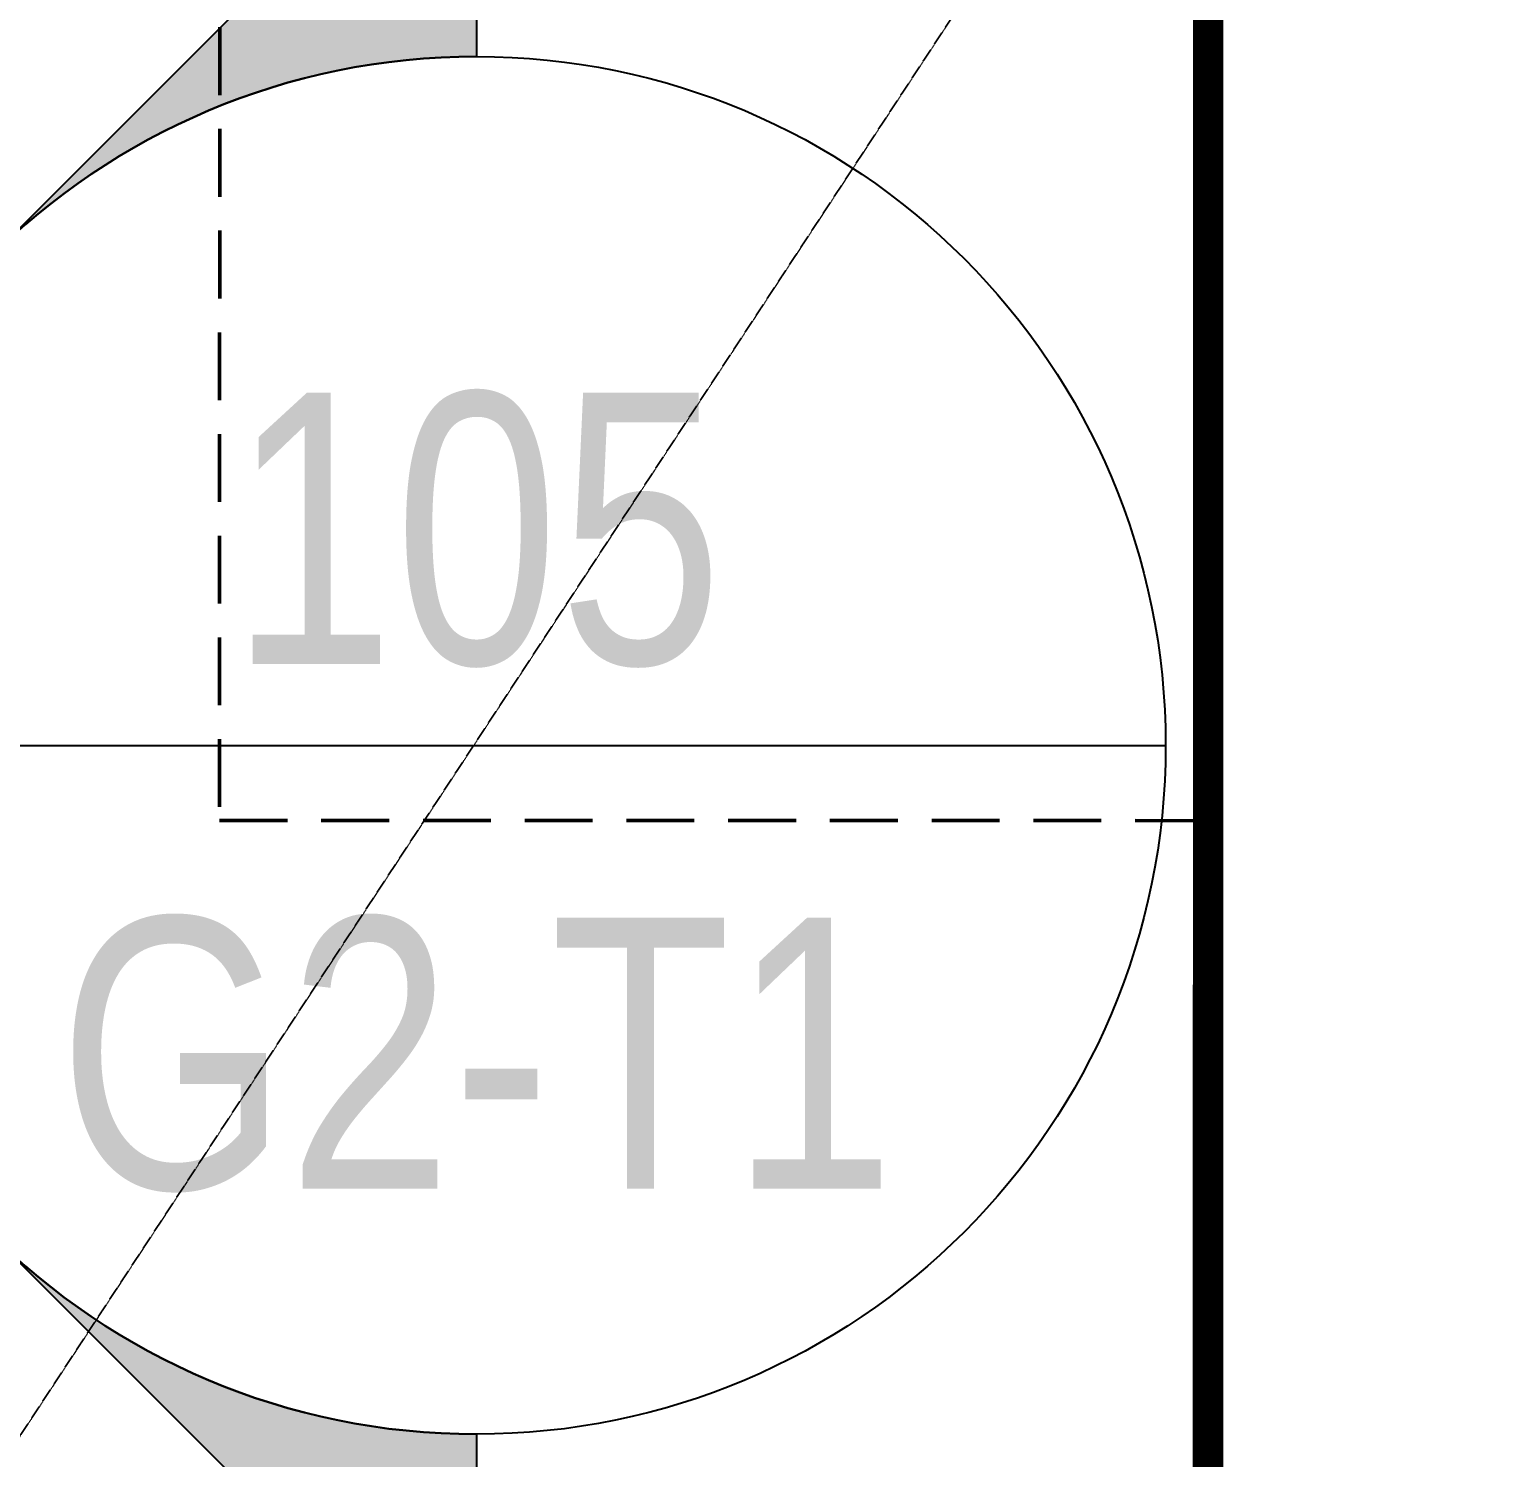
# Model space of a CAD drawing. Header units: centimetres. Extents: x -6122352 to 6876996, y -1694241 to 2592194.
# Drawn here: x 136233 to 137582, y -54495 to -53178 of the extents above; entities that cross this region are included whole.
import ezdxf
from ezdxf.enums import TextEntityAlignment as Align
from ezdxf.xclip import XClip

# ---------------------------------------------------------------- set-up
doc = ezdxf.new("R2010")
doc.units = ezdxf.units.CM
doc.header["$MEASUREMENT"] = 0
doc.header["$XCLIPFRAME"] = 2
doc.linetypes.add('DASHED2', pattern=[0.375, 0.25, -0.125])
doc.linetypes.add('XR-AR-END-SETTING OUT PLAN$0$23261-XR-AR-SI-GF$0$HIDDEN', pattern=[0.375, 0.25, -0.125])
for name, color, linetype in [('00-MI-DIM', 7, 'Continuous'), ('23585-XR-AR-BOUNDARY WALLS AND SETBACKS$0$setback', 7, 'XR-AR-END-SETTING OUT PLAN$0$23261-XR-AR-SI-GF$0$HIDDEN'), ('@MI-REF LAYER', 7, 'Continuous'), ('B_TH_4', 7, 'Continuous')]:
    doc.layers.add(name, color=color, linetype=linetype)
for name, color, linetype, lineweight in [('@ Foundations', 4, 'DASHED2', 50), ('A-ANNO-TEXT', 3, 'Continuous', 25), ('XR-AR-END-SETTING OUT PLAN$0$23585-XR-AR-END-GROUND FLOOR$0$A-GLAZ-SILL', 8, 'Continuous', 5), ('XR-AR-END-SETTING OUT PLAN$0$23585-XR-AR-END-GROUND FLOOR$0$A-GLAZ-WNDO', 232, 'Continuous', 9), ('XR-AR-END-SETTING OUT PLAN$0$23585-XR-AR-END-GROUND FLOOR$0$A-WALL', 7, 'Continuous', 30)]:
    doc.layers.add(name, color=color, linetype=linetype, lineweight=lineweight)
doc.styles.add('Arial Narrow', font='ARIALN.TTF', dxfattribs={"width": 0.95, "height": 500})
doc.styles.get("Standard").update_dxf_attribs({"font": 'arial.ttf'})
doc.dimstyles.new('LEADER', dxfattribs={"dimtxt": 0.18, "dimasz": 0.25, "dimexe": 0.18, "dimexo": 0.0625, "dimgap": 0.09, "dimtad": 0, "dimtih": 1, "dimtoh": 1, "dimdec": 4, "dimzin": 0, "dimdsep": 46, "dimtxsty": 'Standard', "dimblk": 'DOT', "dimcen": 0.09, "dimadec": 0, "dimazin": 0, "dimtfac": 1, "dimtdec": 4, "dimtofl": 0, "dimtmove": 0, "dimatfit": 3, "dimldrblk": 'DOT', "dimfxl": 1, "dimtolj": 1, "dimtzin": 0, "dimarcsym": 0})

# ---------------------------------------------------------------- blocks, each defined once
blk = doc.blocks.new('23585-XR-AR-BOUNDARY WALLS AND SETBACKS')
at = {"layer": '23585-XR-AR-BOUNDARY WALLS AND SETBACKS$0$setback', "ltscale": 40, "const_width": 0.05}
blk.add_lwpolyline([(496556.6741001542, 2768981.202274867), (496542.2967960276, 2768994.375796448), (496538.1421869831, 2768989.841589371), (496534.0887982166, 2768985.417801631), (496530.0353982168, 2768980.994001632), (496525.9819525767, 2768976.570351822), (496521.9283484083, 2768972.146547273), (496517.7722339163, 2768967.610636459), (496532.1492828215, 2768954.436577055), (496536.3057524819, 2768958.97285092), (496540.3591508893, 2768963.396649184), (496544.4125508901, 2768967.820449183), (496548.4659508895, 2768972.244249184), (496552.5193508902, 2768976.668049183)], close=True, dxfattribs=at)
blk = doc.blocks.new('A$C9d9485f6')
at = {"layer": 'A-ANNO-TEXT', "rotation": 312.4881850805905}
blk.add_blockref('23585-XR-AR-BOUNDARY WALLS AND SETBACKS', (-2377088.534775567, -1504219.252137818), dxfattribs=at)
blk = doc.blocks.new('XR-AR-END-SETTING OUT PLAN$0$23585-XR-AR-END-GROUND FLOOR$0$XR-END-GROUND FLOOR PLAN$0$A$C69996ABC')
at = {"layer": 'XR-AR-END-SETTING OUT PLAN$0$23585-XR-AR-END-GROUND FLOOR$0$A-GLAZ-SILL'}
blk.add_line((0.2499999770720933, 0.9999993968456202), (0.249999977072207, 0.0999993968456252), dxfattribs=at)
at = {"layer": 'XR-AR-END-SETTING OUT PLAN$0$23585-XR-AR-END-GROUND FLOOR$0$A-GLAZ-WNDO'}
for p, q in [((-2.292778056300904e-08, 0.9999993968456202), (-2.292778056300904e-08, 0.9499993968456231)), ((0.2499999770720933, 0.9999993968456202), (-2.292778056300904e-08, 0.9999993968456202)), ((0.1499999770722127, 0.9499993968456231), (0.1499999770722127, 0.9999993968456202)), ((0.1499999770722109, 0.999999396845622), (0.1499999770722127, 0.09999939684562342)), ((-2.292778056300904e-08, 0.9499993968456231), (0.1499999770722127, 0.9499993968456231)), ((-2.292778056300904e-08, 0.9499993968456231), (-2.292778056300904e-08, 0.1499993968456224)), ((0.1499999770722127, 0.1499993968456224), (-2.292778056300904e-08, 0.1499993968456224)), ((-2.292787470992153e-08, 0.09999939684561099), (-2.292787470992153e-08, 0.1499993968456099)), ((0.1499999770722127, 0.0999993968456252), (0.1499999770722127, 0.1499993968456224)), ((0.249999977072207, 0.0999993968456252), (-2.292778056300904e-08, 0.0999993968456252))]:
    blk.add_line(p, q, dxfattribs=at)
blk.add_lwpolyline([(-2.292779299750691e-08, 0.9499993968456231), (-2.292779299750691e-08, 0.1499993968456224), (0.04999997707220416, 0.1499993968456224), (0.04999997707220416, 0.9499993968456231)], close=True, dxfattribs=at)
blk.add_lwpolyline([(0.04999997707215442, 0.0999993968456181), (-2.292784451185526e-08, 0.0999993968456181)], dxfattribs=at)
blk = doc.blocks.new('XR-AR-END-SETTING OUT PLAN')
at = {"layer": 'XR-AR-END-SETTING OUT PLAN$0$23585-XR-AR-END-GROUND FLOOR$0$A-WALL', "color": 8}
blk.add_lwpolyline([(3000.102068737149, 12899.99910259247), (3250.103869214654, 12899.99910211563), (3250.103198900819, 13749.9988026619), (3250.102675631642, 14849.99877595901), (3000.10211391747, 14849.99877595901)], close=True, dxfattribs=at)
blk.add_lwpolyline([(3850.106042101979, 10500.01968860626), (5750.107330158353, 10500.00084400177), (5750.107415214181, 10250.00188541412), (4790.107357934117, 10249.9985537529), (4790.107358291745, 10149.99855566025), (4540.107357993722, 10149.99855566025), (4540.10735835135, 10249.9985537529), (3000.102095916867, 10249.99855327606), (3000.102079048753, 11999.99910259247), (3250.104392960668, 11999.99910163879), (3250.104392841458, 11100.02067995071), (3850.106042161584, 11100.02068090439), (3850.10604198277, 10499.99947547913)], dxfattribs=at)
at = {"color": 8, "xscale": 1000.000000000001, "yscale": 1000.000000000001, "zscale": 1000.000000000001}
blk.add_blockref('XR-AR-END-SETTING OUT PLAN$0$23585-XR-AR-END-GROUND FLOOR$0$XR-END-GROUND FLOOR PLAN$0$A$C69996ABC', (3000.101009145379, 11899.99970579147), dxfattribs=at)
blk = doc.blocks.new('END UNIT')
at = {"xscale": 0.001, "yscale": 0.001, "zscale": 0.001}
blk.add_blockref('XR-AR-END-SETTING OUT PLAN', (-9.150201729830158, 0), dxfattribs=at)
blk = doc.blocks.new('TH_4')
blk.add_blockref('END UNIT', (495802.3053798428, 2769130.514097063))
blk = doc.blocks.new('A$C780da55d')
at = {"layer": 'B_TH_4', "xscale": 1.000039159572381, "yscale": 1.000039159572381, "zscale": 1.000039159572381}
blk.add_blockref('TH_4', (-495814.0704651335, -2769239.302089663), dxfattribs=at)
blk = doc.blocks.new('23585-XR-AR-MALDIVE-2$0$TH_4')
blk.add_blockref('A$C780da55d', (495794.655359471, 2769130.864096801))
at = {"layer": '@ Foundations', "linetype": 'DASHED2', "ltscale": 0.25}
blk.add_lwpolyline([(495795.2303292943, 2769142.764769025), (495797.3303292943, 2769142.764769025), (495797.3303292943, 2769145.464769024), (495795.2303292943, 2769145.464769024)], close=True, dxfattribs=at)
blk = doc.blocks.new('_Dot')
at = {"color": 0, "linetype": 'ByBlock', "lineweight": -2}
blk.add_line((-0.5, 0), (-1, 0), dxfattribs=at)
at = {"color": 0, "linetype": 'ByBlock', "const_width": 0.5}
blk.add_lwpolyline([(-0.25, 0, 1), (0.25, 0, 1)], format="xyb", close=True, dxfattribs=at)
blk = doc.blocks.new('*U1430')
h = blk.add_hatch(color=94)
edge = h.paths.add_edge_path()
edge.add_line((-5.853590386044781e-15, -6.350000000000011), (-3.839567134987508e-15, -8.98025612106916))
edge.add_line((-3.839567134987508e-15, -8.98025612106916), (-8.98025612106916, -1.4210854715202e-14))
edge.add_line((-8.98025612106916, -1.364422505680946e-14), (-1.243449787580175e-14, 8.980256121069147))
edge.add_line((-1.308023176029987e-14, 8.980256121069147), (-6.554262137165959e-15, 6.349999999999988))
edge.add_arc((-2.326472348102011e-15, -1.154631945610163e-14), 6.35, 90.00000000000004, 269.9999999999999)
at = {"color": 94}
blk.add_line((-6.35, -5.639932965095795e-15), (6.35, -1.127986593019159e-14), dxfattribs=at)
blk.add_lwpolyline([(-5.853590386044781e-15, -6.350000000000011), (-3.839567134987508e-15, -8.98025612106916), (-8.98025612106916, -1.364422505680946e-14), (-1.308023176029987e-14, 8.980256121069147), (-6.554262137165959e-15, 6.349999999999988, 0.9999999999999994)], format="xyb", close=True)
blk.add_circle((-1.409983241273949e-15, -5.639932965095795e-15), 6.35, dxfattribs=at)
at = {"style": 'Arial Narrow', "width": 0.95, "flags": 8}
blk.add_attdef('VIEWNUMBER', text='', height=2.5, dxfattribs=at).set_placement((-1.409983241273949e-15, -5.639932965095795e-15), align=Align.BOTTOM_CENTER)
blk.add_attdef('SHEETNUMBER', text='', height=2.5, dxfattribs=at).set_placement((-1.409983241273949e-15, -1.587500000000005), align=Align.TOP_CENTER)

msp = doc.modelspace()

# ---------------------------------------------------------------- hatches: boundary and pattern name
at = {"layer": '@MI-REF LAYER'}
h = msp.add_hatch(dxfattribs=at)
h.set_pattern_fill('ANSI31', color=256, scale=1999.999998458916, angle=186.7183412143764)
h.set_pattern_definition([(231.7183412143764, (-2377109729.195271, -1504175463.930205), (196.2436825049419, -154.8819453021617), [])])
h.paths.add_polyline_path([(173636.2651195199, -46390.50374047816), (173633.6818496808, -60664.33460956941), (137332.1187900153, -60657.87843419171), (137334.6100479834, -46384.0475480083), (143584.8555456593, -46385.15914598721), (143584.6674330861, -46685.78874860216), (167386.100801028, -46690.02179595042), (167386.0196218033, -46389.39214555413)])

# ---------------------------------------------------------------- block references
at = {"layer": '@MI-REF LAYER', "xscale": 1000, "yscale": 1000, "zscale": 1000}
msp.add_blockref('A$C9d9485f6', (-23958.95045533385, 48155.57226163784), dxfattribs=at)

# ---------------------------------------------------------------- next in the draw order: block references
at = {"layer": '@MI-REF LAYER'}
ref = msp.add_blockref('23585-XR-AR-MALDIVE-2$0$TH_4', (-496151301.9159901, -2769108451.800584), dxfattribs=dict(at, xscale=1000, yscale=1000, zscale=1000, rotation=359.9898100352379))
XClip(ref).set_block_clipping_path([(495835.3953325448, 2769154.4396940554), (495826.3052454812, 2769154.3996857116), (495820.3052412018, 2769154.399648848), (495814.30523636914, 2769154.399611985), (495808.30537674366, 2769154.399710235), (495802.3052365903, 2769154.3998208307), (495793.35321120196, 2769154.429756117), (495793.3526341284, 2769130.4996254453), (495835.3953434096, 2769130.4996848367)])

# ---------------------------------------------------------------- next in the draw order: linework, layer by layer
at = {"layer": '@MI-REF LAYER', "const_width": 5}
msp.add_lwpolyline([(137332.1187900223, -60657.87843419927), (137334.6100479965, -46384.04754799635), (143584.8555455054, -46385.15914618879), (143584.6674330319, -46685.78874864501), (167386.1008009281, -46690.02179608966), (167386.0196215118, -46389.39214587734), (173636.2651195478, -46390.50374050862), (173633.6818493722, -60664.33460990913)], close=True, dxfattribs=at)

# ---------------------------------------------------------------- next in the draw order: block references
at = {"layer": '00-MI-DIM'}
ref = msp.add_blockref('*U1430', (136645.1266498649, -53837.96851785857, 157.4610399852849), dxfattribs=dict(at, xscale=100, yscale=100, zscale=100))
ref.add_attrib('VIEWNUMBER', '105', dxfattribs={"layer": '0', "height": 250, "style": 'Arial Narrow', "width": 0.95}).set_placement((136645.1266498649, -53837.96851785857, 157.4610399852849), align=Align.BOTTOM_CENTER)
ref.add_attrib('SHEETNUMBER', 'G2-T1', dxfattribs={"layer": '0', "height": 250, "style": 'Arial Narrow', "width": 0.95}).set_placement((136645.1266498649, -53996.71851785857, 157.4610399852849), align=Align.TOP_CENTER)

# ---------------------------------------------------------------- next in the draw order: wipeouts: each hides what was drawn before it
at = {"color": 10}
msp.add_wipeout([(173636.26511951984, -46390.50374047816), (173633.68184968072, -60664.33460956941), (137332.1187900153, -60657.878434191734), (137334.61004798335, -46384.04754800831), (143584.8555456593, -46385.159145987214), (143584.6674330861, -46685.788748602165), (167386.10080102787, -46690.02179595042), (167386.0196218033, -46389.39214555412)], dxfattribs=at).dxf.layer = '@MI-REF LAYER'

# ---------------------------------------------------------------- next in the draw order: leaders
at = {"layer": '@MI-REF LAYER', "linetype": 'DASHED2'}
msp.add_leader([(135470.5816281702, -55622.3519632158), (138579.0013361821, -50889.72447866338)], dimstyle='LEADER', dxfattribs=at)

doc.saveas('drawing.dxf')
